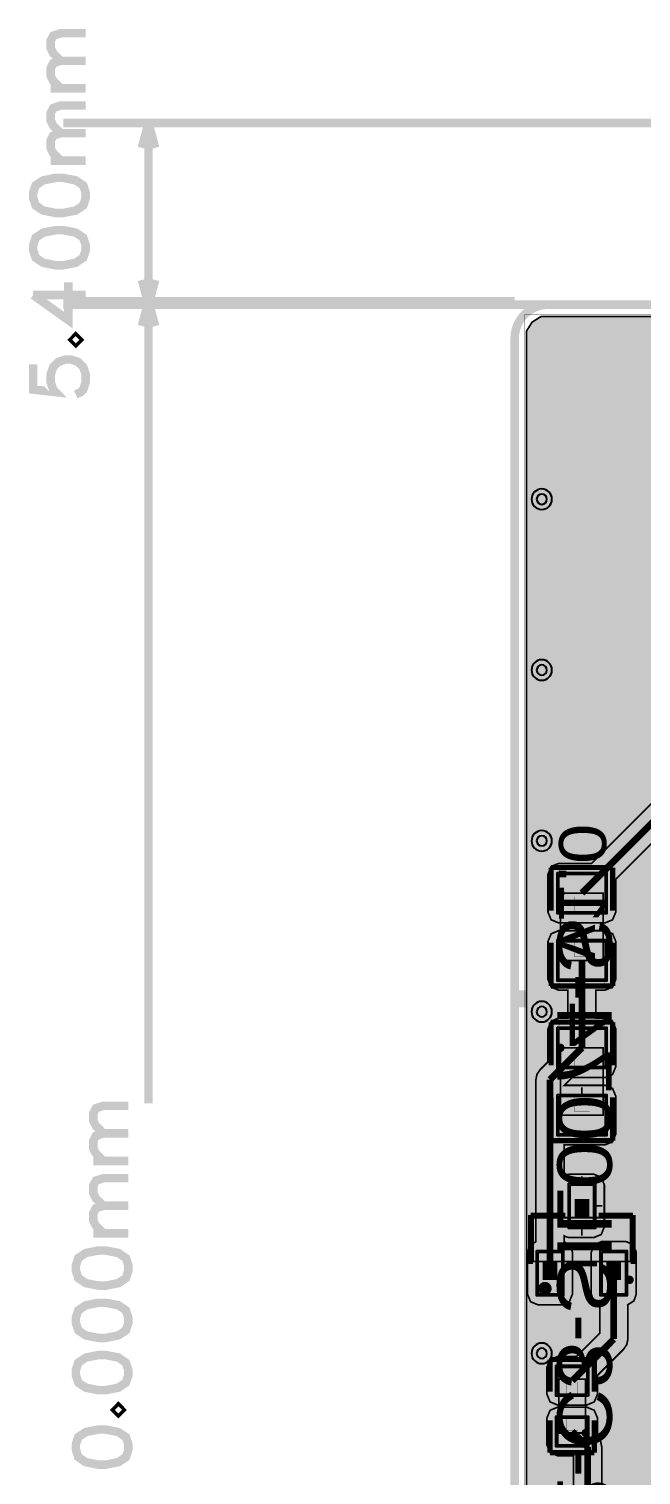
# Model space of a CAD drawing. Header units: millimetres. Extents: x -14.5 to 40, y -68.1 to 8.1.
# Drawn here: x -14.46 to 3.76, y -34.91 to 8.1 of the extents above; entities that cross this region are included whole.
import ezdxf
from ezdxf.enums import TextEntityAlignment as Align

# ---------------------------------------------------------------- set-up
doc = ezdxf.new("R2010")
doc.units = ezdxf.units.MM
doc.header["$MEASUREMENT"] = 0
for name, color, linetype, true_color in [('Board-Outline-Layer', 7, 'Continuous', 0xff00ff), ('Bottom-Layer', 7, 'Continuous', 0x0000ff), ('Bottom-Silkscreen-Layer', 7, 'Continuous', 0x66cc33), ('Component-Marking-Layer', 7, 'Continuous', 0x66ffcc), ('Component-Shape-Layer', 7, 'Continuous', 0x00cccc), ('Document-Layer', 7, 'Continuous', 0xffffff), ('Hole-Layer', 7, 'Continuous', 0x222222), ('Multi-Layer', 7, 'Continuous', 0xc0c0c0), ('Pin-Floating-Layer', 7, 'Continuous', 0xff99ff), ('Pin-Soldering-Layer', 7, 'Continuous', 0xcc9999), ('Top-Layer', 7, 'Continuous', 0xff0000), ('Top-Paste-Mask-Layer', 7, 'Continuous', 0x808080), ('Top-Silkscreen-Layer', 7, 'Continuous', 0xffff00), ('Top-Solder-Mask-Layer', 7, 'Continuous', 0x800080)]:
    doc.layers.add(name, color=color, linetype=linetype, true_color=true_color)
doc.styles.get("Standard").update_dxf_attribs({"font": 'arial.ttf'})

msp = doc.modelspace()

# ---------------------------------------------------------------- hatches: boundary and pattern name
at = {"layer": 'Bottom-Layer'}
msp.add_hatch(color=256, dxfattribs=at).paths.add_polyline_path([(0.78, -0.455), (20.521, -0.455), (20.278, -0.675), (20.181, -0.987), (20.257, -1.305), (20.485, -1.541), (20.8, -1.627), (21.116, -1.541), (21.343, -1.305), (21.419, -0.987), (21.322, -0.675), (21.079, -0.455), (39.12, -0.455), (39.382, -0.618), (39.545, -0.88), (39.545, -6.251), (38.746, -5.453), (38.697, -5.411), (38.642, -5.377), (38.946, -5.087), (39.127, -4.709), (39.164, -4.291), (39.051, -3.887), (38.802, -3.55), (38.45, -3.321), (38.04, -3.232), (37.625, -3.293), (37.259, -3.496), (36.987, -3.816), (36.846, -4.211), (36.854, -4.631), (37.009, -5.02), (37.292, -5.33), (34.953, -5.33), (35.294, -5.053), (35.509, -4.669), (35.567, -4.233), (35.46, -3.807), (35.203, -3.45), (34.832, -3.214), (34.4, -3.131), (33.968, -3.214), (33.597, -3.45), (33.34, -3.807), (33.233, -4.233), (33.291, -4.669), (33.506, -5.053), (33.847, -5.33), (33.712, -5.33), (33.435, -5.153), (33.106, -5.142), (32.817, -5.3), (32.649, -5.583), (32.648, -5.912), (32.814, -6.196), (33.102, -6.355), (33.431, -6.347), (33.269, -6.704), (33.235, -7.095), (33.332, -7.475), (31.334, -9.474), (25.611, -9.474), (25.455, -9.173), (25.164, -8.998), (24.825, -9.001), (24.538, -9.181), (22.174, -9.181), (14.623, -1.631), (14.567, -1.339), (14.382, -1.106), (14.11, -0.986), (13.813, -1.005), (13.559, -1.159), (13.405, -1.413), (13.386, -1.71), (13.506, -1.982), (13.739, -2.167), (14.031, -2.223), (18.865, -7.057), (18.573, -7.11), (18.339, -7.292), (18.216, -7.563), (18.234, -7.859), (18.387, -8.113), (18.641, -8.266), (18.937, -8.284), (19.208, -8.161), (19.39, -7.927), (19.443, -7.635), (21.681, -9.874), (20.167, -9.874), (20.123, -9.831), (20.046, -9.497), (19.804, -9.255), (19.47, -9.177), (19.146, -9.286), (18.928, -9.551), (18.883, -9.89), (15.196, -6.204), (15.06, -6.113), (14.9, -6.081), (14.362, -6.081), (14.116, -5.915), (13.821, -5.881), (13.543, -5.988), (13.347, -6.211), (13.276, -6.5), (13.347, -6.789), (13.543, -7.012), (13.821, -7.119), (14.116, -7.085), (14.362, -6.919), (14.726, -6.919), (16.875, -9.067), (16.648, -9.308), (16.577, -9.631), (15.026, -11.181), (11.462, -11.181), (11.186, -11.004), (10.858, -10.992), (10.569, -11.149), (10.569, -7.156), (10.622, -6.853), (10.524, -6.561), (10.298, -6.352), (10, -6.276), (9.702, -6.352), (9.476, -6.561), (9.378, -6.853), (9.431, -7.156), (9.431, -15.4), (9.474, -15.618), (9.598, -15.802), (10.176, -16.381), (8.062, -16.381), (7.816, -16.215), (7.521, -16.181), (7.243, -16.288), (7.047, -16.511), (6.976, -16.8), (7.047, -17.089), (7.243, -17.312), (7.521, -17.419), (7.816, -17.386), (8.062, -17.219), (10.006, -17.219), (9.878, -17.546), (9.947, -17.889), (10.19, -18.142), (10.531, -18.223), (11.404, -19.096), (11.54, -19.187), (11.7, -19.219), (13.5, -19.219), (13.66, -19.187), (13.796, -19.096), (19.869, -13.023), (20.113, -12.987), (20.323, -12.859), (20.467, -12.66), (30.681, -22.874), (30.681, -39.916), (30.405, -40.12), (30.279, -40.439), (30.341, -40.776), (30.571, -41.03), (30.901, -41.124), (31.231, -41.029), (31.231, -57.088), (31.065, -57.334), (31.031, -57.629), (31.138, -57.907), (31.361, -58.103), (31.65, -58.174), (31.939, -58.103), (32.162, -57.907), (32.269, -57.629), (32.236, -57.334), (32.069, -57.088), (32.069, -54.661), (33.727, -56.319), (33.784, -56.611), (33.97, -56.844), (34.243, -56.964), (33.884, -57.323), (33.548, -57.226), (33.212, -57.326), (32.982, -57.591), (32.932, -57.937), (33.077, -58.257), (33.37, -58.448), (33.721, -58.45), (34.017, -58.264), (34.141, -58.223), (34.246, -58.146), (36.246, -56.146), (36.337, -56.01), (36.369, -55.85), (36.369, -54.05), (36.337, -53.89), (36.246, -53.754), (33.619, -51.126), (33.619, -18.759), (33.669, -18.766), (33.72, -18.769), (34.881, -18.769), (34.881, -49.038), (34.715, -49.284), (34.681, -49.579), (34.788, -49.857), (35.011, -50.053), (35.3, -50.124), (35.589, -50.053), (35.812, -49.857), (35.919, -49.579), (35.886, -49.284), (35.719, -49.038), (35.719, -18.874), (36.932, -17.661), (37.001, -18.097), (37.226, -18.477), (37.577, -18.745), (38.002, -18.865), (38.441, -18.818), (38.831, -18.612), (38.831, -44.956), (38.584, -44.809), (38.298, -44.79), (38.033, -44.902), (37.848, -45.121), (37.781, -45.4), (37.848, -45.679), (38.033, -45.899), (38.298, -46.011), (38.584, -45.991), (38.831, -45.845), (38.831, -49.576), (38.481, -49.926), (38.189, -49.983), (37.956, -50.168), (37.836, -50.44), (37.855, -50.736), (38.009, -50.991), (38.263, -51.145), (38.56, -51.164), (38.832, -51.043), (39.017, -50.81), (39.073, -50.519), (39.545, -50.047), (39.545, -59.32), (39.382, -59.582), (39.12, -59.745), (0.78, -59.745), (0.518, -59.582), (0.355, -59.32), (0.355, -0.88), (0.518, -0.618)])
at = {"layer": 'Component-Marking-Layer'}
for points in [[(1.302, -17.6, 1), (1.422, -17.6, 1)], [(1.302, -17.6, 1), (1.422, -17.6, 1)], [(1.302, -22.2, 1), (1.422, -22.2, 1)], [(1.302, -22.2, 1), (1.422, -22.2, 1)], [(3.36, -29.1, 1), (3.48, -29.1, 1)], [(3.36, -29.1, 1), (3.48, -29.1, 1)], [(2.052, -33.654, 1), (2.172, -33.654, 1)], [(2.052, -33.654, 1), (2.172, -33.654, 1)]]:
    msp.add_hatch(color=256, dxfattribs=at).paths.add_polyline_path(points)
at = {"layer": 'Pin-Floating-Layer'}
for points in [[(1.785, -26.99), (2.215, -26.99), (2.215, -27.26), (1.785, -27.26)], [(1.785, -26.99), (2.215, -26.99), (2.215, -27.26), (1.785, -27.26)], [(0.835, -28.54), (1.265, -28.54), (1.265, -28.81), (0.835, -28.81)], [(0.835, -28.54), (1.265, -28.54), (1.265, -28.81), (0.835, -28.81)], [(2.735, -28.54), (3.165, -28.54), (3.165, -28.81), (2.735, -28.81)], [(2.735, -28.54), (3.165, -28.54), (3.165, -28.81), (2.735, -28.81)]]:
    msp.add_hatch(color=256, dxfattribs=at).paths.add_polyline_path(points)
at = {"layer": 'Pin-Soldering-Layer'}
for points in [[(1.363, -17.6), (2.637, -17.6), (2.637, -18), (1.363, -18)], [(1.363, -17.6), (2.637, -17.6), (2.637, -18), (1.363, -18)], [(1.363, -19.6), (2.637, -19.6), (2.637, -19.2), (1.363, -19.2)], [(1.363, -19.6), (2.637, -19.6), (2.637, -19.2), (1.363, -19.2)], [(1.363, -22.2), (2.637, -22.2), (2.637, -22.6), (1.363, -22.6)], [(1.363, -22.2), (2.637, -22.2), (2.637, -22.6), (1.363, -22.6)], [(1.363, -24.2), (2.637, -24.2), (2.637, -23.8), (1.363, -23.8)], [(1.363, -24.2), (2.637, -24.2), (2.637, -23.8), (1.363, -23.8)], [(1.785, -26.7), (2.215, -26.7), (2.215, -27), (1.785, -27)], [(1.785, -26.7), (2.215, -26.7), (2.215, -27), (1.785, -27)], [(0.835, -28.8), (1.265, -28.8), (1.265, -29.1), (0.835, -29.1)], [(0.835, -28.8), (1.265, -28.8), (1.265, -29.1), (0.835, -29.1)], [(2.735, -28.8), (3.165, -28.8), (3.165, -29.1), (2.735, -29.1)], [(2.735, -28.8), (3.165, -28.8), (3.165, -29.1), (2.735, -29.1)], [(2.112, -32.054), (1.312, -32.054), (1.312, -32.354), (2.112, -32.354)], [(2.112, -32.054), (1.312, -32.054), (1.312, -32.354), (2.112, -32.354)], [(2.112, -33.654), (1.312, -33.654), (1.312, -33.354), (2.112, -33.354)], [(2.112, -33.654), (1.312, -33.654), (1.312, -33.354), (2.112, -33.354)]]:
    msp.add_hatch(color=256, dxfattribs=at).paths.add_polyline_path(points)
at = {"layer": 'Top-Layer'}
for points in [[(0.78, -0.455), (14.181, -0.455), (14.181, -1.003), (13.834, -0.999), (13.538, -1.181), (12.998, -1.181), (12.998, -1.006), (12.904, -0.78), (12.679, -0.687), (11.302, -0.687), (11.076, -0.78), (10.983, -1.006), (10.983, -2.138), (11.076, -2.364), (11.302, -2.457), (12.679, -2.457), (12.904, -2.364), (12.998, -2.138), (12.998, -2.019), (13.538, -2.019), (13.73, -2.163), (13.962, -2.223), (14.2, -2.191), (14.186, -2.245), (14.181, -2.3), (14.181, -2.7), (14.184, -2.741), (14.191, -2.781), (12.905, -2.781), (12.802, -2.711), (12.679, -2.687), (11.302, -2.687), (11.076, -2.78), (10.983, -3.006), (10.983, -3.775), (10.729, -4.028), (10.434, -4.028), (9.62, -3.214), (9.62, -2.85), (9.562, -2.667), (9.409, -2.55), (9.562, -2.433), (9.62, -2.25), (9.62, -1.45), (9.526, -1.224), (9.301, -1.131), (8.401, -1.131), (8.175, -1.224), (8.082, -1.45), (8.082, -2.25), (8.139, -2.433), (8.292, -2.55), (8.2, -2.602), (8.13, -2.681), (6.309, -2.681), (6.236, -2.587), (6.134, -2.526), (6.286, -2.409), (6.344, -2.226), (6.344, -1.426), (6.251, -1.2), (6.025, -1.107), (5.125, -1.107), (4.899, -1.2), (4.806, -1.426), (4.806, -2.226), (4.864, -2.409), (5.017, -2.526), (4.864, -2.643), (4.806, -2.826), (4.806, -3.626), (4.868, -3.815), (5.03, -3.931), (5.03, -4.952), (4.882, -4.952), (4.656, -5.046), (4.563, -5.272), (4.563, -6.649), (4.656, -6.874), (4.882, -6.968), (6.014, -6.968), (6.24, -6.874), (6.333, -6.649), (6.333, -5.272), (6.289, -5.109), (6.168, -4.992), (6.168, -3.911), (6.229, -3.871), (6.279, -3.819), (8.13, -3.819), (8.246, -3.929), (8.401, -3.969), (8.765, -3.969), (9.748, -4.952), (9.65, -5.066), (9.615, -5.212), (9.615, -5.981), (9.598, -5.998), (9.474, -6.182), (9.431, -6.4), (9.431, -6.644), (9.376, -6.9), (9.431, -7.156), (9.431, -7.211), (9.356, -7.211), (9.131, -7.304), (9.037, -7.53), (9.037, -8.365), (7.867, -7.194), (7.867, -6.968), (8.014, -6.968), (8.24, -6.874), (8.333, -6.649), (8.333, -5.272), (8.24, -5.046), (8.014, -4.952), (6.882, -4.952), (6.656, -5.046), (6.563, -5.272), (6.563, -6.649), (6.656, -6.874), (6.882, -6.968), (7.029, -6.968), (7.029, -7.368), (7.061, -7.528), (7.152, -7.664), (8.944, -9.456), (8.997, -9.502), (9.057, -9.537), (8.925, -9.655), (8.876, -9.825), (8.876, -11.175), (8.876, -11.178), (8.876, -11.181), (8, -11.181), (7.84, -11.213), (7.704, -11.304), (2.293, -16.715), (1.311, -16.715), (1.086, -16.808), (0.992, -17.034), (0.992, -18.166), (1.086, -18.392), (1.311, -18.485), (2.689, -18.485), (2.914, -18.392), (3.008, -18.166), (3.008, -17.185), (8.174, -12.019), (10.538, -12.019), (10.8, -12.191), (11.113, -12.214), (11.397, -12.082), (11.581, -11.828), (11.581, -13), (11.613, -13.16), (11.704, -13.296), (12.504, -14.096), (12.64, -14.187), (12.8, -14.219), (13.227, -14.219), (13.44, -14.433), (13.078, -14.433), (12.853, -14.526), (12.759, -14.752), (12.759, -15.172), (11.115, -16.817), (11.003, -16.984), (10.963, -17.181), (10.754, -17.03), (10.502, -16.976), (10.393, -16.789), (10.189, -16.715), (8.812, -16.715), (8.586, -16.808), (8.492, -17.034), (8.492, -18.166), (8.586, -18.392), (8.812, -18.485), (10.189, -18.485), (10.393, -18.411), (10.502, -18.224), (10.754, -18.17), (10.963, -18.019), (10.963, -27.862), (10.931, -27.858), (10.9, -27.856), (10.2, -27.856), (9.974, -27.949), (9.881, -28.175), (9.881, -29.274), (7.776, -31.378), (7.215, -31.378), (6.989, -31.472), (6.896, -31.697), (6.896, -32.504), (6.989, -32.729), (7.215, -32.823), (8.079, -32.823), (8.304, -32.729), (8.398, -32.504), (8.398, -31.942), (10.596, -29.744), (10.9, -29.744), (10.931, -29.743), (10.963, -29.738), (10.963, -30.285), (10.115, -31.133), (10.002, -31.301), (9.963, -31.5), (9.963, -36.512), (9.682, -36.429), (9.394, -36.483), (7.905, -36.483), (7.801, -36.415), (7.68, -36.391), (5.591, -36.391), (5.591, -36.255), (7.517, -34.33), (8.079, -34.33), (8.304, -34.236), (8.398, -34.011), (8.398, -33.204), (8.304, -32.979), (8.079, -32.885), (7.215, -32.885), (6.989, -32.979), (6.896, -33.204), (6.896, -33.766), (4.97, -35.691), (4.97, -34.33), (4.983, -34.33), (5.209, -34.236), (5.302, -34.011), (5.302, -33.204), (5.209, -32.979), (4.983, -32.885), (4.119, -32.885), (3.893, -32.979), (3.8, -33.204), (3.8, -34.011), (3.893, -34.236), (4.119, -34.33), (4.132, -34.33), (4.132, -36.648), (3.544, -37.236), (3.544, -36.71), (3.451, -36.485), (3.225, -36.391), (2.591, -36.391), (2.591, -34.068), (2.56, -33.908), (2.469, -33.772), (2.463, -33.766), (2.463, -33.204), (2.369, -32.979), (2.144, -32.885), (1.28, -32.885), (1.054, -32.979), (0.961, -33.204), (0.961, -34.011), (1.054, -34.236), (1.28, -34.33), (1.753, -34.33), (1.753, -36.391), (1.12, -36.391), (0.894, -36.485), (0.801, -36.71), (0.801, -37.69), (0.869, -37.887), (1.044, -38), (0.869, -38.113), (0.801, -38.31), (0.801, -39.29), (0.869, -39.487), (1.044, -39.6), (0.869, -39.713), (0.801, -39.91), (0.801, -40.89), (0.894, -41.116), (1.12, -41.209), (3.225, -41.209), (3.451, -41.116), (3.544, -40.89), (3.544, -40.021), (5.256, -38.309), (5.256, -38.312), (5.256, -39.29), (5.324, -39.487), (5.5, -39.6), (5.324, -39.713), (5.256, -39.91), (5.256, -40.89), (5.349, -41.116), (5.575, -41.209), (7.68, -41.209), (7.906, -41.116), (7.999, -40.89), (7.999, -39.91), (7.931, -39.713), (7.756, -39.6), (7.931, -39.487), (7.999, -39.29), (7.999, -38.31), (7.931, -38.113), (7.756, -38), (7.931, -37.887), (7.999, -37.69), (7.999, -37.622), (9.394, -37.622), (9.682, -37.676), (9.963, -37.593), (9.963, -39.285), (8.115, -41.133), (8.002, -41.301), (7.963, -41.5), (7.963, -43.5), (8.002, -43.699), (8.115, -43.867), (11.115, -46.867), (11.283, -46.98), (11.482, -47.019), (11.781, -47.019), (11.781, -48.006), (11.095, -48.006), (10.869, -48.1), (10.776, -48.325), (10.776, -49.675), (10.869, -49.901), (11.095, -49.994), (11.236, -49.994), (11.236, -50.766), (9.901, -52.101), (9.793, -52.253), (9.74, -52.431), (4.7, -52.431), (4.482, -52.474), (4.298, -52.598), (3.379, -53.516), (2.973, -53.488), (2.583, -53.608), (2.262, -53.858), (2.052, -54.207), (1.981, -54.608), (2.058, -55.008), (2.273, -55.354), (2.598, -55.6), (2.261, -55.86), (2.045, -56.226), (1.982, -56.647), (2.08, -57.06), (2.325, -57.408), (2.683, -57.638), (3.1, -57.719), (3.517, -57.638), (3.875, -57.408), (4.12, -57.06), (4.218, -56.647), (4.155, -56.226), (3.939, -55.86), (3.602, -55.6), (3.906, -55.376), (4.119, -55.063), (4.215, -54.698), (4.184, -54.321), (4.936, -53.569), (10.071, -53.569), (10.401, -53.899), (10.584, -54.021), (10.8, -54.064), (12.3, -54.064), (12.516, -54.021), (12.699, -53.899), (13.056, -53.542), (13.056, -53.945), (13.082, -54.07), (13.154, -54.175), (13.082, -54.28), (13.056, -54.405), (13.056, -54.895), (13.15, -55.121), (13.375, -55.214), (13.535, -55.214), (13.535, -55.603), (13.567, -55.763), (13.657, -55.899), (15.832, -58.074), (15.832, -58.6), (15.925, -58.826), (16.151, -58.919), (16.951, -58.919), (17.177, -58.826), (17.27, -58.6), (17.27, -57.8), (17.177, -57.575), (16.951, -57.481), (16.425, -57.481), (14.373, -55.429), (14.373, -55.214), (14.532, -55.214), (14.758, -55.121), (14.851, -54.895), (14.851, -54.405), (14.826, -54.28), (14.753, -54.175), (14.826, -54.07), (14.851, -53.945), (14.851, -53.455), (14.826, -53.33), (14.753, -53.225), (14.826, -53.12), (14.851, -52.995), (14.851, -52.564), (15.768, -52.564), (15.898, -52.695), (15.696, -52.799), (15.615, -53.012), (15.615, -54.389), (15.708, -54.614), (15.934, -54.708), (17.066, -54.708), (17.292, -54.614), (17.385, -54.389), (17.385, -53.012), (17.293, -52.787), (17.069, -52.693), (17.069, -51.236), (18.311, -49.994), (19.205, -49.994), (19.431, -49.901), (19.524, -49.675), (19.524, -48.325), (19.483, -48.169), (19.372, -48.053), (19.372, -45.437), (19.543, -45.265), (19.616, -45.265), (19.644, -45.264), (19.672, -45.26), (20.215, -45.26), (20.215, -45.389), (20.308, -45.614), (20.534, -45.708), (21.666, -45.708), (21.892, -45.614), (21.985, -45.389), (21.985, -44.52), (22.215, -44.29), (22.215, -45.389), (22.308, -45.614), (22.534, -45.708), (23.666, -45.708), (23.892, -45.614), (23.985, -45.389), (23.985, -44.012), (23.892, -43.786), (23.666, -43.693), (22.812, -43.693), (22.836, -43.669), (24.764, -43.669), (25.031, -43.936), (25.031, -44.5), (25.044, -44.619), (25.081, -44.733), (25.081, -45.15), (25.121, -45.305), (25.231, -45.421), (25.231, -46.881), (24.95, -46.881), (24.724, -46.975), (24.631, -47.2), (24.631, -48.2), (24.724, -48.426), (24.95, -48.519), (26.45, -48.519), (26.676, -48.426), (26.769, -48.2), (26.769, -47.269), (27.593, -47.269), (27.593, -48.366), (27.686, -48.592), (27.912, -48.685), (29.289, -48.685), (29.514, -48.592), (29.608, -48.366), (29.608, -47.312), (31.731, -49.436), (31.731, -55.2), (31.773, -55.414), (31.891, -55.596), (31.384, -55.596), (31.173, -55.676), (31.067, -55.876), (29.7, -54.509), (29.961, -54.317), (30.134, -54.043), (30.194, -53.725), (30.194, -52.825), (30.109, -52.45), (29.87, -52.148), (29.525, -51.979), (29.14, -51.976), (28.792, -52.139), (28.687, -51.937), (28.475, -51.856), (27.969, -51.856), (27.969, -51.38), (28.275, -51.42), (28.563, -51.308), (28.762, -51.072), (28.823, -50.769), (28.896, -50.696), (28.902, -50.691), (28.907, -50.685), (29.289, -50.685), (29.514, -50.592), (29.608, -50.366), (29.608, -49.234), (29.514, -49.008), (29.289, -48.915), (27.912, -48.915), (27.686, -49.008), (27.593, -49.234), (27.593, -50.366), (27.604, -50.451), (27.638, -50.53), (27.636, -50.532), (26.769, -49.664), (26.769, -49.4), (26.676, -49.175), (26.45, -49.081), (24.95, -49.081), (24.75, -49.151), (24.639, -49.331), (24.425, -49.331), (24.207, -49.374), (24.023, -49.498), (22.198, -51.323), (22.074, -51.507), (22.031, -51.725), (22.031, -51.856), (21.525, -51.856), (21.313, -51.937), (21.208, -52.139), (20.855, -51.975), (20.466, -51.981), (20.119, -52.157), (20.119, -51.874), (21.407, -50.585), (22.389, -50.585), (22.614, -50.492), (22.708, -50.266), (22.708, -49.134), (22.614, -48.908), (22.389, -48.815), (21.012, -48.815), (20.786, -48.908), (20.693, -49.134), (20.693, -50.115), (19.404, -51.404), (19.313, -51.54), (19.281, -51.7), (19.281, -52.776), (19.181, -52.714), (19.066, -52.693), (17.934, -52.693), (17.708, -52.786), (17.615, -53.012), (17.615, -54.389), (17.708, -54.614), (17.934, -54.708), (18.081, -54.708), (18.081, -57.481), (17.649, -57.481), (17.423, -57.574), (17.33, -57.8), (17.33, -58.6), (17.423, -58.826), (17.649, -58.919), (18.449, -58.919), (18.675, -58.826), (18.768, -58.6), (18.768, -58.074), (18.796, -58.045), (18.887, -57.909), (18.919, -57.749), (18.919, -54.708), (19.066, -54.708), (19.292, -54.614), (19.385, -54.389), (19.385, -54.177), (19.394, -54.187), (19.404, -54.196), (20.204, -54.996), (20.34, -55.087), (20.5, -55.119), (22.5, -55.119), (22.66, -55.087), (22.796, -54.996), (24.047, -53.746), (24.054, -53.738), (24.062, -53.73), (24.354, -54.021), (24.49, -54.112), (24.65, -54.144), (24.85, -54.144), (25.01, -54.112), (25.146, -54.021), (25.25, -53.918), (26.68, -55.347), (26.816, -55.438), (26.976, -55.47), (28.402, -55.47), (29.197, -56.265), (28.887, -56.367), (28.632, -56.572), (28.464, -56.853), (28.406, -57.175), (28.406, -57.775), (28.504, -58.188), (28.777, -58.513), (29.167, -58.68), (29.59, -58.655), (29.957, -58.442), (29.957, -58.651), (29.989, -58.811), (30.08, -58.947), (30.877, -59.745), (0.78, -59.745), (0.518, -59.582), (0.355, -59.32), (0.355, -0.88), (0.518, -0.618)], [(1.311, -17.034), (2.689, -17.034), (2.689, -18.166), (1.311, -18.166)], [(0.754, -22.854), (0.663, -22.99), (0.631, -23.15), (0.631, -27.964), (0.451, -28.075), (0.381, -28.275), (0.381, -29.525), (0.474, -29.751), (0.7, -29.844), (1.4, -29.844), (1.626, -29.751), (1.719, -29.525), (1.719, -28.275), (1.649, -28.075), (1.469, -27.964), (1.469, -27.788), (1.555, -27.83), (1.65, -27.844), (2.35, -27.844), (2.576, -27.751), (2.669, -27.525), (2.669, -26.275), (2.576, -26.049), (2.35, -25.956), (1.65, -25.956), (1.555, -25.97), (1.469, -26.012), (1.469, -25.085), (2.689, -25.085), (2.914, -24.992), (3.008, -24.766), (3.008, -23.634), (2.914, -23.408), (2.689, -23.315), (1.478, -23.315), (1.707, -23.085), (2.689, -23.085), (2.914, -22.992), (3.008, -22.766), (3.008, -21.634), (2.914, -21.408), (2.689, -21.315), (2.419, -21.315), (2.419, -20.485), (2.689, -20.485), (2.914, -20.392), (3.008, -20.166), (3.008, -19.034), (2.914, -18.808), (2.689, -18.715), (1.311, -18.715), (1.086, -18.808), (0.992, -19.034), (0.992, -20.166), (1.086, -20.392), (1.311, -20.485), (1.581, -20.485), (1.581, -21.315), (1.311, -21.315), (1.086, -21.408), (0.992, -21.634), (0.992, -22.615)], [(1.311, -19.034), (2.689, -19.034), (2.689, -20.166), (1.311, -20.166)], [(1.311, -21.634), (2.689, -21.634), (2.689, -22.766), (1.311, -22.766)], [(1.311, -23.634), (2.689, -23.634), (2.689, -24.766), (1.311, -24.766)], [(1.65, -26.275), (2.35, -26.275), (2.35, -27.525), (1.65, -27.525)], [(0.7, -28.275), (1.4, -28.275), (1.4, -29.525), (0.7, -29.525)], [(1.841, -31.378), (1.28, -31.378), (1.054, -31.472), (0.961, -31.697), (0.961, -32.504), (1.054, -32.729), (1.28, -32.823), (2.144, -32.823), (2.369, -32.729), (2.463, -32.504), (2.463, -31.942), (3.246, -31.159), (3.337, -31.023), (3.369, -30.862), (3.369, -29.837), (3.549, -29.725), (3.619, -29.525), (3.619, -28.275), (3.526, -28.049), (3.3, -27.956), (2.6, -27.956), (2.374, -28.049), (2.281, -28.275), (2.281, -29.525), (2.351, -29.725), (2.531, -29.837), (2.531, -30.689)], [(2.6, -28.275), (3.3, -28.275), (3.3, -29.525), (2.6, -29.525)], [(2.144, -32.504), (1.28, -32.504), (1.28, -31.697), (2.144, -31.697)], [(2.144, -34.011), (1.28, -34.011), (1.28, -33.204), (2.144, -33.204)]]:
    msp.add_hatch(color=256, dxfattribs=at).paths.add_polyline_path(points)
at = {"layer": 'Top-Paste-Mask-Layer'}
for points in [[(1.36, -16.9), (2.64, -16.9), (2.69, -16.95), (2.69, -18.1), (2.64, -18.15), (2.23, -18.155), (2.23, -17.705), (1.78, -17.705), (1.78, -18.145), (1.36, -18.15), (1.31, -18.1), (1.31, -16.95)], [(1.36, -16.9), (2.64, -16.9), (2.69, -16.95), (2.69, -18.1), (2.64, -18.15), (2.23, -18.155), (2.23, -17.705), (1.78, -17.705), (1.78, -18.145), (1.36, -18.15), (1.31, -18.1), (1.31, -16.95)], [(1.36, -19.05), (1.78, -19.05), (1.78, -19.495), (2.23, -19.495), (2.23, -19.055), (2.64, -19.05), (2.69, -19.1), (2.69, -20.25), (2.64, -20.3), (1.36, -20.3), (1.31, -20.25), (1.31, -19.1)], [(1.36, -19.05), (1.78, -19.05), (1.78, -19.495), (2.23, -19.495), (2.23, -19.055), (2.64, -19.05), (2.69, -19.1), (2.69, -20.25), (2.64, -20.3), (1.36, -20.3), (1.31, -20.25), (1.31, -19.1)], [(1.36, -21.5), (2.64, -21.5), (2.69, -21.55), (2.69, -22.7), (2.64, -22.75), (2.23, -22.755), (2.23, -22.305), (1.78, -22.305), (1.78, -22.745), (1.36, -22.75), (1.31, -22.7), (1.31, -21.55)], [(1.36, -21.5), (2.64, -21.5), (2.69, -21.55), (2.69, -22.7), (2.64, -22.75), (2.23, -22.755), (2.23, -22.305), (1.78, -22.305), (1.78, -22.745), (1.36, -22.75), (1.31, -22.7), (1.31, -21.55)], [(1.36, -23.65), (1.78, -23.65), (1.78, -24.095), (2.23, -24.095), (2.23, -23.655), (2.64, -23.65), (2.69, -23.7), (2.69, -24.85), (2.64, -24.9), (1.36, -24.9), (1.31, -24.85), (1.31, -23.7)], [(1.36, -23.65), (1.78, -23.65), (1.78, -24.095), (2.23, -24.095), (2.23, -23.655), (2.64, -23.65), (2.69, -23.7), (2.69, -24.85), (2.64, -24.9), (1.36, -24.9), (1.31, -24.85), (1.31, -23.7)], [(1.65, -26.275), (2.35, -26.275), (2.35, -27.525), (1.65, -27.525)], [(0.7, -28.275), (1.4, -28.275), (1.4, -29.525), (0.7, -29.525)], [(2.6, -28.275), (3.3, -28.275), (3.3, -29.525), (2.6, -29.525)], [(1.262, -31.659), (1.262, -32.459), (1.312, -32.509), (1.54, -32.509), (1.54, -32.139), (1.87, -32.139), (1.87, -32.509), (2.112, -32.509), (2.162, -32.459), (2.162, -31.659), (2.112, -31.609), (1.312, -31.609)], [(1.262, -31.659), (1.262, -32.459), (1.312, -32.509), (1.54, -32.509), (1.54, -32.139), (1.87, -32.139), (1.87, -32.509), (2.112, -32.509), (2.162, -32.459), (2.162, -31.659), (2.112, -31.609), (1.312, -31.609)], [(2.162, -34.049), (2.162, -33.249), (2.112, -33.199), (1.884, -33.199), (1.884, -33.569), (1.554, -33.569), (1.554, -33.199), (1.312, -33.199), (1.262, -33.249), (1.262, -34.049), (1.312, -34.099), (2.112, -34.099)], [(2.162, -34.049), (2.162, -33.249), (2.112, -33.199), (1.884, -33.199), (1.884, -33.569), (1.554, -33.569), (1.554, -33.199), (1.312, -33.199), (1.262, -33.249), (1.262, -34.049), (1.312, -34.099), (2.112, -34.099)]]:
    msp.add_hatch(color=256, dxfattribs=at).paths.add_polyline_path(points)
at = {"layer": 'Top-Solder-Mask-Layer'}
for points in [[(1.261, -16.983), (2.739, -16.983), (2.739, -18.217), (1.261, -18.217)], [(1.261, -18.983), (2.739, -18.983), (2.739, -20.217), (1.261, -20.217)], [(1.261, -21.583), (2.739, -21.583), (2.739, -22.817), (1.261, -22.817)], [(1.261, -23.583), (2.739, -23.583), (2.739, -24.817), (1.261, -24.817)], [(1.599, -26.224), (2.401, -26.224), (2.401, -27.576), (1.599, -27.576)], [(0.649, -28.224), (1.451, -28.224), (1.451, -29.576), (0.649, -29.576)], [(2.549, -28.224), (3.351, -28.224), (3.351, -29.576), (2.549, -29.576)], [(2.195, -32.555), (1.229, -32.555), (1.229, -31.647), (2.195, -31.647)], [(2.195, -34.061), (1.229, -34.061), (1.229, -33.153), (2.195, -33.153)]]:
    msp.add_hatch(color=256, dxfattribs=at).paths.add_polyline_path(points)

# ---------------------------------------------------------------- linework, layer by layer
at = {"layer": 'Board-Outline-Layer', "const_width": 0.254}
msp.add_lwpolyline([(0, -59.1), (0, -1.1, -0.414), (1, -0.1), (38.9, -0.1, -0.414), (39.9, -1.1), (39.9, -59.1, -0.414), (38.9, -60.1), (1, -60.1, -0.414)], format="xyb", close=True, dxfattribs=at)
at = {"layer": 'Bottom-Layer', "const_width": 0.00508}
msp.add_lwpolyline([(0.293, -59.807), (0.293, -0.393), (39.607, -0.393), (39.607, -59.807)], close=True, dxfattribs=at)
at = {"layer": 'Bottom-Layer', "const_width": 0.0508}
msp.add_lwpolyline([(0.355, -59.32), (0.355, -0.88), (0.518, -0.618), (0.78, -0.455), (20.521, -0.455)], dxfattribs=at)
at = {"layer": 'Bottom-Silkscreen-Layer', "const_width": 0.5}
msp.add_lwpolyline([(0, -20.744), (3.9, -20.744), (3.9, -43.4), (0, -43.4)], dxfattribs=at)
at = {"layer": 'Component-Marking-Layer', "const_width": 0.129}
for points in [[(1.302, -17.6, 1), (1.422, -17.6, 1)], [(1.302, -17.6, 1), (1.422, -17.6, 1)], [(1.302, -22.2, 1), (1.422, -22.2, 1)], [(1.302, -22.2, 1), (1.422, -22.2, 1)], [(3.36, -29.1, 1), (3.48, -29.1, 1)], [(3.36, -29.1, 1), (3.48, -29.1, 1)], [(2.052, -33.654, 1), (2.172, -33.654, 1)], [(2.052, -33.654, 1), (2.172, -33.654, 1)]]:
    msp.add_lwpolyline(points, format="xyb", close=True, dxfattribs=at)
at = {"layer": 'Component-Shape-Layer', "const_width": 0.0508}
for points in [[(1.363, -17.6), (2.637, -17.6), (2.637, -19.6), (1.363, -19.6)], [(1.363, -17.6), (2.637, -17.6), (2.637, -19.6), (1.363, -19.6)], [(1.363, -22.2), (2.637, -22.2), (2.637, -24.2), (1.363, -24.2)], [(1.363, -22.2), (2.637, -22.2), (2.637, -24.2), (1.363, -24.2)], [(0.55, -27.25), (3.45, -27.25), (3.45, -28.55), (0.55, -28.55)], [(0.55, -27.25), (3.45, -27.25), (3.45, -28.55), (0.55, -28.55)], [(2.112, -33.654), (1.312, -33.654), (1.312, -32.054), (2.112, -32.054)], [(2.112, -33.654), (1.312, -33.654), (1.312, -32.054), (2.112, -32.054)]]:
    msp.add_lwpolyline(points, close=True, dxfattribs=at)
at = {"layer": 'Document-Layer', "const_width": 0.254}
for points in [[(-13.514, 7.153), (-13.737, 7.376), (-13.813, 7.526), (-13.813, 7.75), (-13.737, 7.9), (-13.514, 7.973), (-12.769, 7.973)], [(-13.514, 6.333), (-13.737, 6.556), (-13.813, 6.706), (-13.813, 6.929), (-13.737, 7.079), (-13.514, 7.153), (-12.769, 7.153)], [(-13.813, 6.333), (-12.769, 6.333)], [(-13.514, 5.002), (-13.737, 5.225), (-13.813, 5.375), (-13.813, 5.598), (-13.737, 5.748), (-13.514, 5.822), (-12.769, 5.822)], [(14.2, 5.3), (-13.44, 5.3)], [(-10.9, 5.3), (-11.097, 4.564)], [(-10.9, 5.3), (-10.703, 4.564)], [(-10.9, 5.3), (-10.9, -0.1)], [(-13.514, 4.181), (-13.737, 4.405), (-13.813, 4.555), (-13.813, 4.778), (-13.737, 4.928), (-13.514, 5.002), (-12.769, 5.002)], [(-13.813, 4.181), (-12.769, 4.181)], [(-14.334, 0.188), (-13.29, -0.558), (-13.29, 0.562)], [(-10.9, -0.1), (-11.097, 0.636)], [(-10.9, -0.1), (-10.703, 0.636)], [(-14.334, 0.188), (-12.769, 0.188)], [(0, 0), (-13.44, 0)], [(14.2, -0.1), (-13.44, -0.1)], [(-10.9, 0), (-11.097, -0.736)], [(-10.9, 0), (-10.703, -0.736)], [(-10.9, 0), (-10.9, -23.848)], [(-14.334, -1.877), (-14.334, -2.624), (-13.664, -2.7), (-13.737, -2.624), (-13.813, -2.4), (-13.813, -2.176), (-13.737, -1.953), (-13.59, -1.803), (-13.366, -1.729), (-13.217, -1.729), (-12.993, -1.803), (-12.843, -1.953), (-12.769, -2.176), (-12.769, -2.4), (-12.843, -2.624), (-12.917, -2.7), (-13.067, -2.773)], [(-12.244, -24.745), (-12.467, -24.521), (-12.543, -24.371), (-12.543, -24.148), (-12.467, -23.998), (-12.244, -23.924), (-11.499, -23.924)], [(-12.244, -25.565), (-12.467, -25.342), (-12.543, -25.192), (-12.543, -24.968), (-12.467, -24.818), (-12.244, -24.745), (-11.499, -24.745)], [(-12.543, -25.565), (-11.499, -25.565)], [(-12.244, -26.896), (-12.467, -26.673), (-12.543, -26.523), (-12.543, -26.299), (-12.467, -26.149), (-12.244, -26.076), (-11.499, -26.076)], [(-12.244, -27.717), (-12.467, -27.493), (-12.543, -27.343), (-12.543, -27.12), (-12.467, -26.97), (-12.244, -26.896), (-11.499, -26.896)], [(-12.543, -27.717), (-11.499, -27.717)]]:
    msp.add_lwpolyline(points, dxfattribs=at)
for points in [[(-14.334, 3.074), (-14.26, 2.85), (-14.037, 2.7), (-13.664, 2.627), (-13.44, 2.627), (-13.067, 2.7), (-12.843, 2.85), (-12.769, 3.074), (-12.769, 3.224), (-12.843, 3.447), (-13.067, 3.597), (-13.44, 3.671), (-13.664, 3.671), (-14.037, 3.597), (-14.26, 3.447), (-14.334, 3.224)], [(-14.334, 1.519), (-14.26, 1.296), (-14.037, 1.146), (-13.664, 1.072), (-13.44, 1.072), (-13.067, 1.146), (-12.843, 1.296), (-12.769, 1.519), (-12.769, 1.669), (-12.843, 1.893), (-13.067, 2.042), (-13.44, 2.116), (-13.664, 2.116), (-14.037, 2.042), (-14.26, 1.893), (-14.334, 1.669)], [(-13.14, -1.145), (-13.067, -1.219), (-12.993, -1.145), (-13.067, -1.069)], [(-13.064, -28.824), (-12.99, -29.048), (-12.767, -29.197), (-12.394, -29.271), (-12.17, -29.271), (-11.797, -29.197), (-11.573, -29.048), (-11.499, -28.824), (-11.499, -28.674), (-11.573, -28.451), (-11.797, -28.301), (-12.17, -28.227), (-12.394, -28.227), (-12.767, -28.301), (-12.99, -28.451), (-13.064, -28.674)], [(-13.064, -30.379), (-12.99, -30.602), (-12.767, -30.752), (-12.394, -30.826), (-12.17, -30.826), (-11.797, -30.752), (-11.573, -30.602), (-11.499, -30.379), (-11.499, -30.229), (-11.573, -30.005), (-11.797, -29.855), (-12.17, -29.782), (-12.394, -29.782), (-12.767, -29.855), (-12.99, -30.005), (-13.064, -30.229)], [(-13.064, -31.933), (-12.99, -32.157), (-12.767, -32.306), (-12.394, -32.38), (-12.17, -32.38), (-11.797, -32.306), (-11.573, -32.157), (-11.499, -31.933), (-11.499, -31.783), (-11.573, -31.56), (-11.797, -31.41), (-12.17, -31.336), (-12.394, -31.336), (-12.767, -31.41), (-12.99, -31.56), (-13.064, -31.783)], [(-11.87, -32.967), (-11.797, -33.04), (-11.723, -32.967), (-11.797, -32.891)], [(-13.064, -34.148), (-12.99, -34.371), (-12.767, -34.521), (-12.394, -34.595), (-12.17, -34.595), (-11.797, -34.521), (-11.573, -34.371), (-11.499, -34.148), (-11.499, -33.998), (-11.573, -33.775), (-11.797, -33.625), (-12.17, -33.551), (-12.394, -33.551), (-12.767, -33.625), (-12.99, -33.775), (-13.064, -33.998)]]:
    msp.add_lwpolyline(points, close=True, dxfattribs=at)
at = {"layer": 'Document-Layer', "const_width": 0.2}
msp.add_lwpolyline([(0.8, -29.36, 1), (1, -29.36, 1)], format="xyb", close=True, dxfattribs=at)
msp.add_lwpolyline([(0.8, -29.36, 1), (1, -29.36, 1)], format="xyb", close=True, dxfattribs=at)
at = {"layer": 'Hole-Layer'}
for points in [[(0.653, -5.885, 1), (0.958, -5.885, 1)], [(0.653, -10.965, 1), (0.958, -10.965, 1)], [(0.653, -16.045, 1), (0.958, -16.045, 1)], [(0.653, -21.125, 1), (0.958, -21.125, 1)], [(0.653, -31.285, 1), (0.958, -31.285, 1)]]:
    msp.add_lwpolyline(points, format="xyb", close=True, dxfattribs=at)
at = {"layer": 'Multi-Layer'}
for points in [[(0.5, -5.885, 1), (1.11, -5.885, 1)], [(0.5, -10.965, 1), (1.11, -10.965, 1)], [(0.5, -16.045, 1), (1.11, -16.045, 1)], [(0.5, -21.125, 1), (1.11, -21.125, 1)], [(0.5, -31.285, 1), (1.11, -31.285, 1)]]:
    msp.add_lwpolyline(points, format="xyb", close=True, dxfattribs=at)
at = {"layer": 'Pin-Floating-Layer', "const_width": 0.00508}
for points in [[(1.785, -26.99), (2.215, -26.99), (2.215, -27.26), (1.785, -27.26)], [(1.785, -26.99), (2.215, -26.99), (2.215, -27.26), (1.785, -27.26)], [(0.835, -28.54), (1.265, -28.54), (1.265, -28.81), (0.835, -28.81)], [(0.835, -28.54), (1.265, -28.54), (1.265, -28.81), (0.835, -28.81)], [(2.735, -28.54), (3.165, -28.54), (3.165, -28.81), (2.735, -28.81)], [(2.735, -28.54), (3.165, -28.54), (3.165, -28.81), (2.735, -28.81)]]:
    msp.add_lwpolyline(points, close=True, dxfattribs=at)
at = {"layer": 'Pin-Soldering-Layer', "const_width": 0.00508}
for points in [[(1.363, -17.6), (2.637, -17.6), (2.637, -18), (1.363, -18)], [(1.363, -17.6), (2.637, -17.6), (2.637, -18), (1.363, -18)], [(1.363, -19.6), (2.637, -19.6), (2.637, -19.2), (1.363, -19.2)], [(1.363, -19.6), (2.637, -19.6), (2.637, -19.2), (1.363, -19.2)], [(1.363, -22.2), (2.637, -22.2), (2.637, -22.6), (1.363, -22.6)], [(1.363, -22.2), (2.637, -22.2), (2.637, -22.6), (1.363, -22.6)], [(1.363, -24.2), (2.637, -24.2), (2.637, -23.8), (1.363, -23.8)], [(1.363, -24.2), (2.637, -24.2), (2.637, -23.8), (1.363, -23.8)], [(1.785, -26.7), (2.215, -26.7), (2.215, -27), (1.785, -27)], [(1.785, -26.7), (2.215, -26.7), (2.215, -27), (1.785, -27)], [(0.835, -28.8), (1.265, -28.8), (1.265, -29.1), (0.835, -29.1)], [(0.835, -28.8), (1.265, -28.8), (1.265, -29.1), (0.835, -29.1)], [(2.735, -28.8), (3.165, -28.8), (3.165, -29.1), (2.735, -29.1)], [(2.735, -28.8), (3.165, -28.8), (3.165, -29.1), (2.735, -29.1)], [(2.112, -32.054), (1.312, -32.054), (1.312, -32.354), (2.112, -32.354)], [(2.112, -32.054), (1.312, -32.054), (1.312, -32.354), (2.112, -32.354)], [(2.112, -33.654), (1.312, -33.654), (1.312, -33.354), (2.112, -33.354)], [(2.112, -33.654), (1.312, -33.654), (1.312, -33.354), (2.112, -33.354)]]:
    msp.add_lwpolyline(points, close=True, dxfattribs=at)
at = {"layer": 'Top-Layer'}
for points, const_width in [([(0.293, -59.807), (0.293, -0.393), (39.607, -0.393), (39.607, -59.807)], 0.00508), ([(0.754, -22.854), (0.663, -22.99), (0.631, -23.15), (0.631, -27.964), (0.451, -28.075), (0.381, -28.275), (0.381, -29.525), (0.474, -29.751), (0.7, -29.844), (1.4, -29.844), (1.626, -29.751), (1.719, -29.525), (1.719, -28.275), (1.649, -28.075), (1.469, -27.964), (1.469, -27.788), (1.555, -27.83), (1.65, -27.844), (2.35, -27.844), (2.576, -27.751), (2.669, -27.525), (2.669, -26.275), (2.576, -26.049), (2.35, -25.956), (1.65, -25.956), (1.555, -25.97), (1.469, -26.012), (1.469, -25.085), (2.689, -25.085), (2.914, -24.992), (3.008, -24.766), (3.008, -23.634), (2.914, -23.408), (2.689, -23.315), (1.478, -23.315), (1.707, -23.085), (2.689, -23.085), (2.914, -22.992), (3.008, -22.766), (3.008, -21.634), (2.914, -21.408), (2.689, -21.315), (2.419, -21.315), (2.419, -20.485), (2.689, -20.485), (2.914, -20.392), (3.008, -20.166), (3.008, -19.034), (2.914, -18.808), (2.689, -18.715), (1.311, -18.715), (1.086, -18.808), (0.992, -19.034), (0.992, -20.166), (1.086, -20.392), (1.311, -20.485), (1.581, -20.485), (1.581, -21.315), (1.311, -21.315), (1.086, -21.408), (0.992, -21.634), (0.992, -22.615)], 0.0508), ([(1.841, -31.378), (1.28, -31.378), (1.054, -31.472), (0.961, -31.697), (0.961, -32.504), (1.054, -32.729), (1.28, -32.823), (2.144, -32.823), (2.369, -32.729), (2.463, -32.504), (2.463, -31.942), (3.246, -31.159), (3.337, -31.023), (3.369, -30.862), (3.369, -29.837), (3.549, -29.725), (3.619, -29.525), (3.619, -28.275), (3.526, -28.049), (3.3, -27.956), (2.6, -27.956), (2.374, -28.049), (2.281, -28.275), (2.281, -29.525), (2.351, -29.725), (2.531, -29.837), (2.531, -30.689)], 0.0508)]:
    msp.add_lwpolyline(points, close=True, dxfattribs=dict(at, const_width=const_width))
for points, const_width in [([(0.355, -59.32), (0.355, -0.88), (0.518, -0.618), (0.78, -0.455), (14.181, -0.455)], 0.0508), ([(7.704, -11.304), (2.293, -16.715), (1.311, -16.715), (1.086, -16.808), (0.992, -17.034), (0.992, -18.166), (1.086, -18.392), (1.311, -18.485), (2.689, -18.485), (2.914, -18.392), (3.008, -18.166), (3.008, -17.185), (8.174, -12.019)], 0.0508), ([(2, -17.6), (8, -11.6)], 0.2), ([(2, -22.2), (2, -19.6)], 0.2), ([(1.05, -23.15), (2, -22.2)], 0.2), ([(1.05, -28.9), (1.05, -23.15)], 0.2), ([(2, -23.636), (2, -23.377)], 0.0508), ([(2.686, -24.2), (2.945, -24.2)], 0.0508), ([(2, -24.764), (2, -25.023)], 0.0508), ([(2, -26.278), (2, -26.019)], 0.0508), ([(2.347, -26.9), (2.607, -26.9)], 0.0508), ([(2, -27.523), (2, -27.782)], 0.0508), ([(2.95, -28.9), (2.95, -30.862)], 0.2), ([(2.95, -30.862), (1.712, -32.101)], 0.2), ([(2.591, -36.391), (2.591, -34.068), (2.56, -33.908), (2.469, -33.772), (2.463, -33.766), (2.463, -33.204), (2.369, -32.979), (2.144, -32.885), (1.28, -32.885), (1.054, -32.979), (0.961, -33.204), (0.961, -34.011), (1.054, -34.236), (1.28, -34.33), (1.753, -34.33), (1.753, -36.391)], 0.0508), ([(2.172, -34.068), (1.712, -33.607)], 0.2), ([(2.172, -37.2), (2.172, -34.068)], 0.2)]:
    msp.add_lwpolyline(points, dxfattribs=dict(at, const_width=const_width))
for points in [[(1.311, -17.034), (2.689, -17.034), (2.689, -18.166), (1.311, -18.166)], [(1.311, -19.034), (2.689, -19.034), (2.689, -20.166), (1.311, -20.166)], [(1.311, -21.634), (2.689, -21.634), (2.689, -22.766), (1.311, -22.766)], [(1.311, -23.634), (2.689, -23.634), (2.689, -24.766), (1.311, -24.766)], [(1.65, -26.275), (2.35, -26.275), (2.35, -27.525), (1.65, -27.525)], [(0.7, -28.275), (1.4, -28.275), (1.4, -29.525), (0.7, -29.525)], [(2.6, -28.275), (3.3, -28.275), (3.3, -29.525), (2.6, -29.525)], [(2.144, -32.504), (1.28, -32.504), (1.28, -31.697), (2.144, -31.697)], [(2.144, -34.011), (1.28, -34.011), (1.28, -33.204), (2.144, -33.204)]]:
    msp.add_lwpolyline(points, close=True, dxfattribs=at)
at = {"layer": 'Top-Paste-Mask-Layer', "const_width": 0.00508}
for points in [[(1.36, -16.9), (2.64, -16.9), (2.69, -16.95), (2.69, -18.1), (2.64, -18.15), (2.23, -18.155), (2.23, -17.705), (1.78, -17.705), (1.78, -18.145), (1.36, -18.15), (1.31, -18.1), (1.31, -16.95)], [(1.36, -16.9), (2.64, -16.9), (2.69, -16.95), (2.69, -18.1), (2.64, -18.15), (2.23, -18.155), (2.23, -17.705), (1.78, -17.705), (1.78, -18.145), (1.36, -18.15), (1.31, -18.1), (1.31, -16.95)], [(1.36, -19.05), (1.78, -19.05), (1.78, -19.495), (2.23, -19.495), (2.23, -19.055), (2.64, -19.05), (2.69, -19.1), (2.69, -20.25), (2.64, -20.3), (1.36, -20.3), (1.31, -20.25), (1.31, -19.1)], [(1.36, -19.05), (1.78, -19.05), (1.78, -19.495), (2.23, -19.495), (2.23, -19.055), (2.64, -19.05), (2.69, -19.1), (2.69, -20.25), (2.64, -20.3), (1.36, -20.3), (1.31, -20.25), (1.31, -19.1)], [(1.36, -21.5), (2.64, -21.5), (2.69, -21.55), (2.69, -22.7), (2.64, -22.75), (2.23, -22.755), (2.23, -22.305), (1.78, -22.305), (1.78, -22.745), (1.36, -22.75), (1.31, -22.7), (1.31, -21.55)], [(1.36, -21.5), (2.64, -21.5), (2.69, -21.55), (2.69, -22.7), (2.64, -22.75), (2.23, -22.755), (2.23, -22.305), (1.78, -22.305), (1.78, -22.745), (1.36, -22.75), (1.31, -22.7), (1.31, -21.55)], [(1.36, -23.65), (1.78, -23.65), (1.78, -24.095), (2.23, -24.095), (2.23, -23.655), (2.64, -23.65), (2.69, -23.7), (2.69, -24.85), (2.64, -24.9), (1.36, -24.9), (1.31, -24.85), (1.31, -23.7)], [(1.36, -23.65), (1.78, -23.65), (1.78, -24.095), (2.23, -24.095), (2.23, -23.655), (2.64, -23.65), (2.69, -23.7), (2.69, -24.85), (2.64, -24.9), (1.36, -24.9), (1.31, -24.85), (1.31, -23.7)], [(1.262, -31.659), (1.262, -32.459), (1.312, -32.509), (1.54, -32.509), (1.54, -32.139), (1.87, -32.139), (1.87, -32.509), (2.112, -32.509), (2.162, -32.459), (2.162, -31.659), (2.112, -31.609), (1.312, -31.609)], [(1.262, -31.659), (1.262, -32.459), (1.312, -32.509), (1.54, -32.509), (1.54, -32.139), (1.87, -32.139), (1.87, -32.509), (2.112, -32.509), (2.162, -32.459), (2.162, -31.659), (2.112, -31.609), (1.312, -31.609)], [(2.162, -34.049), (2.162, -33.249), (2.112, -33.199), (1.884, -33.199), (1.884, -33.569), (1.554, -33.569), (1.554, -33.199), (1.312, -33.199), (1.262, -33.249), (1.262, -34.049), (1.312, -34.099), (2.112, -34.099)], [(2.162, -34.049), (2.162, -33.249), (2.112, -33.199), (1.884, -33.199), (1.884, -33.569), (1.554, -33.569), (1.554, -33.199), (1.312, -33.199), (1.262, -33.249), (1.262, -34.049), (1.312, -34.099), (2.112, -34.099)]]:
    msp.add_lwpolyline(points, close=True, dxfattribs=at)
at = {"layer": 'Top-Paste-Mask-Layer'}
for points in [[(1.65, -26.275), (2.35, -26.275), (2.35, -27.525), (1.65, -27.525)], [(0.7, -28.275), (1.4, -28.275), (1.4, -29.525), (0.7, -29.525)], [(2.6, -28.275), (3.3, -28.275), (3.3, -29.525), (2.6, -29.525)]]:
    msp.add_lwpolyline(points, close=True, dxfattribs=at)
at = {"layer": 'Top-Silkscreen-Layer', "const_width": 0.152}
for points in [[(1.083, -18.124), (1.083, -16.839)], [(1.083, -16.839), (2.917, -16.839)], [(1.083, -18.124), (1.083, -16.839)], [(1.083, -16.839), (2.917, -16.839)], [(2.917, -16.839), (2.917, -18.124)], [(2.917, -16.839), (2.917, -18.124)], [(1.083, -19.076), (1.083, -20.361)], [(1.083, -19.076), (1.083, -20.361)], [(2.917, -20.361), (2.917, -19.076)], [(2.917, -20.361), (2.917, -19.076)], [(1.083, -20.361), (2.917, -20.361)], [(1.083, -20.361), (2.917, -20.361)], [(1.083, -22.724), (1.083, -21.439)], [(1.083, -21.439), (2.917, -21.439)], [(1.083, -22.724), (1.083, -21.439)], [(1.083, -21.439), (2.917, -21.439)], [(2.917, -21.439), (2.917, -22.724)], [(2.917, -21.439), (2.917, -22.724)], [(1.083, -23.676), (1.083, -24.961)], [(1.083, -23.676), (1.083, -24.961)], [(2.917, -24.961), (2.917, -23.676)], [(2.917, -24.961), (2.917, -23.676)], [(1.083, -24.961), (2.917, -24.961)], [(1.083, -24.961), (2.917, -24.961)], [(0.474, -28.626), (0.474, -27.174)], [(0.474, -27.174), (1.505, -27.174)], [(0.474, -28.626), (0.474, -27.174)], [(0.474, -27.174), (1.505, -27.174)], [(3.526, -27.174), (2.495, -27.174)], [(3.526, -27.174), (2.495, -27.174)], [(3.526, -28.626), (3.526, -27.174)], [(3.526, -28.626), (3.526, -27.174)], [(2.455, -28.626), (1.545, -28.626)], [(2.455, -28.626), (1.545, -28.626)], [(2.372, -31.469), (1.051, -31.469)], [(1.051, -31.469), (1.051, -32.428)], [(2.372, -31.469), (1.051, -31.469)], [(1.051, -31.469), (1.051, -32.428)], [(2.372, -32.428), (2.372, -31.469)], [(2.372, -32.428), (2.372, -31.469)], [(1.051, -34.239), (1.051, -33.28)], [(1.051, -34.239), (1.051, -33.28)], [(2.372, -33.28), (2.372, -34.239)], [(2.372, -33.28), (2.372, -34.239)], [(2.372, -34.239), (1.051, -34.239)], [(2.372, -34.239), (1.051, -34.239)]]:
    msp.add_lwpolyline(points, dxfattribs=at)
at = {"layer": 'Top-Solder-Mask-Layer'}
for points in [[(1.261, -16.983), (2.739, -16.983), (2.739, -18.217), (1.261, -18.217)], [(1.261, -18.983), (2.739, -18.983), (2.739, -20.217), (1.261, -20.217)], [(1.261, -21.583), (2.739, -21.583), (2.739, -22.817), (1.261, -22.817)], [(1.261, -23.583), (2.739, -23.583), (2.739, -24.817), (1.261, -24.817)], [(1.599, -26.224), (2.401, -26.224), (2.401, -27.576), (1.599, -27.576)], [(0.649, -28.224), (1.451, -28.224), (1.451, -29.576), (0.649, -29.576)], [(2.549, -28.224), (3.351, -28.224), (3.351, -29.576), (2.549, -29.576)], [(2.195, -32.555), (1.229, -32.555), (1.229, -31.647), (2.195, -31.647)], [(2.195, -34.061), (1.229, -34.061), (1.229, -33.153), (2.195, -33.153)]]:
    msp.add_lwpolyline(points, close=True, dxfattribs=at)

# ---------------------------------------------------------------- texts
at = {"layer": 'Bottom-Silkscreen-Layer', "text_generation_flag": 2, "width": 1.1}
for s, height, rotation, p in [('v1.0', 1.4, -90, (0.9, -19.6)), ('ESP32-C3-SIL0074-S', 1.62485, 270, (0.779, -42.743))]:
    msp.add_text(s, height=height, rotation=rotation, dxfattribs=at).set_placement(p, align=Align.BOTTOM_LEFT)

doc.saveas('drawing.dxf')
